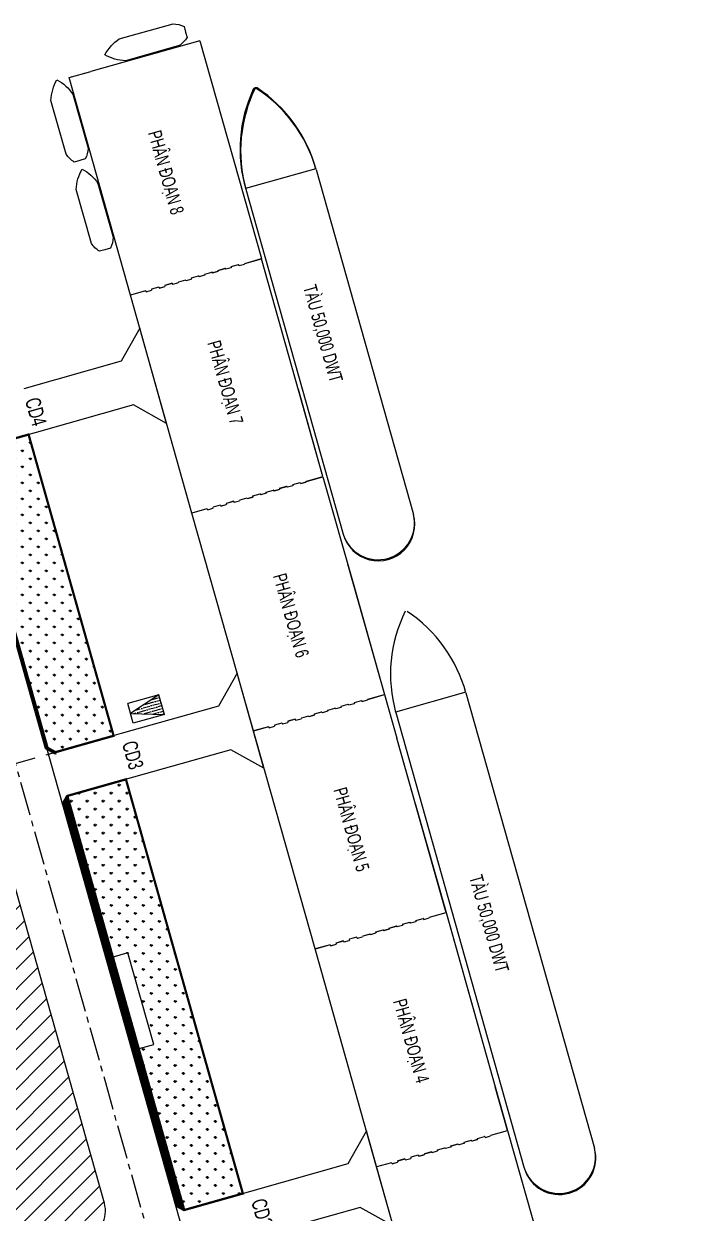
# Model space of a CAD drawing. Header units: metres. Extents: x 610662 to 611512, y 1173191 to 1174188.
# Drawn here: x 611192 to 611487, y 1173663 to 1174188 of the extents above; entities that cross this region are included whole.
import ezdxf
from ezdxf.enums import TextEntityAlignment as Align

# ---------------------------------------------------------------- set-up
doc = ezdxf.new("R2010")
doc.units = ezdxf.units.M
doc.header["$LTSCALE"] = 20
doc.header["$MEASUREMENT"] = 0
doc.linetypes.add('CENTER2', pattern=[1.125, 0.75, -0.125, 0.125, -0.125])
doc.linetypes.add('DASHED2', pattern=[0.375, 0.25, -0.125])
for name, color, linetype in [('1-KHUBAI', 7, 'Continuous'), ('ANN-SMTEXT', 2, 'Continuous'), ('BAO', 7, 'Continuous'), ('DIM', 2, 'Continuous'), ('HATCH', 8, 'Continuous'), ('HATCH1', 8, 'Continuous'), ('KE', 7, 'Continuous'), ('laneT', 7, 'Continuous'), ('TEXT-VIE', 4, 'Continuous'), ('Tram can', 5, 'Continuous'), ('tuongrao', 1, 'Continuous'), ('vien', 3, 'Continuous')]:
    doc.layers.add(name, color=color, linetype=linetype)
doc.layers.add('RHD', color=7, linetype='Continuous', plot=False)
doc.styles.add('VNROMANS', font='vn_vni.shx', dxfattribs={"width": 0.8})

# ---------------------------------------------------------------- blocks, each defined once
blk = doc.blocks.new('tram dien')
at = {"layer": 'HATCH', "ltscale": 100}
h = blk.add_hatch(dxfattribs=at)
h.set_pattern_fill('ANSI36', color=14, scale=7, angle=45, style=0)
h.set_pattern_definition([(90, (862802.5575, 2289190.4561), (-0.875, 1.53125), [2.1875, -0.4375, 0, -0.4375])])
h.paths.add_polyline_path([(866490.45, 2290786.72), (866484.15, 2290786.72), (866487.3, 2290776.72)])
at = {"layer": 'BAO', "color": 14}
for p, q in [((866490.45, 2290786.72), (866484.15, 2290786.72)), ((866484.15, 2290786.72), (866484.15, 2290776.72)), ((866490.45, 2290786.72), (866484.15, 2290786.72)), ((866490.45, 2290786.72), (866490.45, 2290776.72)), ((866490.45, 2290786.72), (866490.45, 2290776.72)), ((866490.45, 2290776.72), (866484.15, 2290776.72)), ((866490.45, 2290776.72), (866484.15, 2290776.72))]:
    blk.add_line(p, q, dxfattribs=at)
at = {"layer": 'HATCH', "color": 14, "ltscale": 100}
for p, q in [((866484.15, 2290786.72), (866487.3, 2290776.72)), ((866487.3, 2290776.72), (866490.45, 2290786.72))]:
    blk.add_line(p, q, dxfattribs=at)
blk = doc.blocks.new('YQ1111080551')
at = {"layer": 'BAO', "ltscale": 0.003}
for p, q in [((-67.15, 389.37), (-115.27, 375.79)), ((-67.15, 389.37), (-115.27, 375.79)), ((-67.15, 389.37), (-39.99, 293.14)), ((-67.15, 389.37), (-39.99, 293.14)), ((-124.9, 373.07), (-115.29, 375.78)), ((-97.8, 277.07), (-124.9, 373.07)), ((-59.16, 287.98), (-55.98, 288.87)), ((-59.16, 287.96), (-55.98, 288.85)), ((-55.86, 288.8), (-55.98, 288.87)), ((-55.86, 288.78), (-55.98, 288.85)), ((-53.35, 289.12), (-55.66, 288.47)), ((-53.35, 289.1), (-55.66, 288.45)), ((-53.29, 289.63), (-53.36, 289.51)), ((-53.36, 289.51), (-53.28, 289.24)), ((-53.28, 289.61), (-53.35, 289.49)), ((-53.35, 289.49), (-53.28, 289.23)), ((-53.28, 289.24), (-53.35, 289.12)), ((-53.28, 289.23), (-53.35, 289.1)), ((-53.29, 289.63), (-50.11, 290.53)), ((-53.28, 289.61), (-50.11, 290.51)), ((-49.99, 290.46), (-50.11, 290.53)), ((-49.99, 290.44), (-50.11, 290.51)), ((-49.92, 290.2), (-49.99, 290.46)), ((-49.91, 290.18), (-49.98, 290.44)), ((-49.79, 290.13), (-49.92, 290.2)), ((-49.79, 290.11), (-49.91, 290.18)), ((-49.79, 290.13), (-47.48, 290.78)), ((-49.79, 290.11), (-47.48, 290.76)), ((-47.32, 291.07), (-47.48, 290.78)), ((-47.31, 291.05), (-47.48, 290.76)), ((-47.32, 291.07), (-39.99, 293.14)), ((-47.31, 291.05), (-39.99, 293.12)), ((-12.83, 196.9), (-39.99, 293.12)), ((-73.55, 283.67), (-76.65, 282.79)), ((-73.54, 283.65), (-76.65, 282.77)), ((-73.55, 283.67), (-73.26, 283.5)), ((-73.54, 283.65), (-73.25, 283.48)), ((-73.26, 283.5), (-70.97, 284.15)), ((-73.25, 283.48), (-70.96, 284.13)), ((-70.97, 284.54), (-70.9, 284.66)), ((-70.97, 284.52), (-70.9, 284.64)), ((-70.97, 284.54), (-70.9, 284.27)), ((-70.9, 284.27), (-70.97, 284.15)), ((-70.96, 284.51), (-70.89, 284.25)), ((-70.89, 284.25), (-70.96, 284.13)), ((-70.9, 284.66), (-67.73, 285.56)), ((-70.9, 284.64), (-67.72, 285.54)), ((-67.73, 285.56), (-67.6, 285.49)), ((-67.72, 285.54), (-67.6, 285.47)), ((-67.6, 285.49), (-67.53, 285.22)), ((-67.6, 285.46), (-67.52, 285.2)), ((-67.4, 285.15), (-67.53, 285.22)), ((-67.4, 285.14), (-67.52, 285.2)), ((-65.09, 285.81), (-67.4, 285.15)), ((-65.09, 285.79), (-67.4, 285.14)), ((-65.1, 286.2), (-65.03, 286.32)), ((-65.1, 286.2), (-65.03, 285.93)), ((-65.09, 286.18), (-65.03, 286.3)), ((-65.09, 286.17), (-65.02, 285.91)), ((-65.03, 285.93), (-65.09, 285.81)), ((-65.02, 285.91), (-65.09, 285.79)), ((-65.03, 286.32), (-61.86, 287.21)), ((-65.03, 286.3), (-61.85, 287.2)), ((-61.73, 287.15), (-61.86, 287.21)), ((-61.73, 287.13), (-61.85, 287.2)), ((-61.66, 286.88), (-61.73, 287.15)), ((-61.65, 286.86), (-61.73, 287.12)), ((-61.53, 286.81), (-61.66, 286.88)), ((-61.53, 286.79), (-61.65, 286.86)), ((-59.22, 287.46), (-61.53, 286.81)), ((-59.22, 287.44), (-61.53, 286.79)), ((-59.16, 287.98), (-59.23, 287.85)), ((-59.23, 287.85), (-59.16, 287.59)), ((-59.16, 287.96), (-59.22, 287.83)), ((-59.22, 287.83), (-59.15, 287.57)), ((-59.16, 287.59), (-59.22, 287.46)), ((-59.15, 287.57), (-59.22, 287.44)), ((-55.79, 288.54), (-55.86, 288.8)), ((-55.78, 288.52), (-55.85, 288.78)), ((-55.66, 288.47), (-55.79, 288.54)), ((-55.66, 288.45), (-55.78, 288.52)), ((-91.19, 278.94), (-97.8, 277.07)), ((-91.18, 278.92), (-97.8, 277.05)), ((-91.19, 278.94), (-91.07, 278.87)), ((-91.18, 278.92), (-91.06, 278.85)), ((-91.07, 278.87), (-90.99, 278.6)), ((-91.06, 278.84), (-90.99, 278.58)), ((-90.99, 278.6), (-90.87, 278.53)), ((-90.99, 278.58), (-90.86, 278.51)), ((-90.87, 278.53), (-88.56, 279.18)), ((-90.86, 278.51), (-88.55, 279.17)), ((-88.49, 279.7), (-88.56, 279.57)), ((-88.49, 279.68), (-88.56, 279.55)), ((-88.56, 279.57), (-88.49, 279.31)), ((-88.56, 279.55), (-88.48, 279.29)), ((-88.49, 279.31), (-88.56, 279.18)), ((-88.48, 279.29), (-88.55, 279.17)), ((-85.32, 280.59), (-88.49, 279.7)), ((-85.31, 280.57), (-88.49, 279.68)), ((-85.32, 280.59), (-85.2, 280.52)), ((-85.31, 280.57), (-85.19, 280.5)), ((-85.2, 280.52), (-85.12, 280.26)), ((-85.19, 280.5), (-85.12, 280.24)), ((-85.12, 280.26), (-85, 280.19)), ((-85.12, 280.24), (-84.99, 280.17)), ((-85, 280.19), (-82.69, 280.84)), ((-84.99, 280.17), (-82.68, 280.82)), ((-82.62, 281.35), (-82.69, 281.23)), ((-82.62, 281.33), (-82.69, 281.21)), ((-82.69, 281.23), (-82.62, 280.96)), ((-82.69, 281.21), (-82.61, 280.95)), ((-82.62, 280.96), (-82.69, 280.84)), ((-82.61, 280.95), (-82.68, 280.82)), ((-79.45, 282.25), (-82.62, 281.35)), ((-79.44, 282.23), (-82.62, 281.33)), ((-79.45, 282.25), (-79.32, 282.18)), ((-79.44, 282.23), (-79.32, 282.16)), ((-79.32, 282.18), (-79.25, 281.92)), ((-79.32, 282.16), (-79.24, 281.9)), ((-79.25, 281.92), (-79.13, 281.85)), ((-79.24, 281.9), (-79.12, 281.83)), ((-79.13, 281.85), (-76.82, 282.5)), ((-79.12, 281.83), (-76.81, 282.48)), ((-76.65, 282.79), (-76.82, 282.5)), ((-76.65, 282.77), (-76.81, 282.48)), ((-70.64, 180.83), (-97.8, 277.05)), ((-93.68, 262.39), (-101.83, 247.83)), ((-81.83, 220.43), (-93.68, 262.39)), ((-101.83, 247.83), (-144.87, 235.68)), ((-12.83, 196.92), (-23.69, 235.38)), ((-96.4, 228.58), (-139.43, 216.43)), ((-81.83, 220.43), (-96.4, 228.58)), ((-139.45, 216.43), (-168.29, 208.29)), ((-12.82, 196.88), (0.75, 148.78)), ((-59.77, 142.31), (-70.63, 180.81)), ((-1.96, 158.38), (14.34, 100.66)), ((-1.96, 158.38), (14.34, 100.66)), ((0.76, 148.76), (14.34, 100.66)), ((-16.31, -11.63), (-59.77, 142.31)), ((-50.7, 110.14), (-58.86, 95.58)), ((-38.86, 68.18), (-50.7, 110.14)), ((14.34, 100.64), (19.77, 81.41)), ((14.34, 100.64), (19.77, 81.41)), ((-58.86, 95.58), (-101.89, 83.43)), ((-101.91, 83.42), (-130.75, 75.28)), ((41.5, 4.42), (19.77, 81.39)), ((41.23, 5.37), (19.77, 81.39)), ((-53.42, 76.33), (-96.46, 64.18)), ((-38.86, 68.18), (-53.42, 76.33)), ((-96.48, 64.17), (-125.31, 56.04)), ((27.92, 52.52), (41.5, 4.44)), ((41.5, 4.42), (41.5, 4.42)), ((41.5, 4.42), (41.5, 4.42)), ((41.5, 4.42), (41.5, 4.42)), ((41.5, 4.42), (41.5, 4.42)), ((41.5, 4.42), (41.5, 4.42)), ((41.5, 4.42), (41.5, 4.42)), ((41.51, 4.4), (55.08, -43.7)), ((41.51, 4.4), (63.23, -72.57)), ((41.51, 4.4), (63.23, -72.57)), ((-9.7, -9.78), (-16.31, -11.65)), ((-9.69, -9.8), (-16.3, -11.67)), ((10.86, -107.89), (-16.31, -11.65)), ((63.24, -72.59), (68.65, -91.78)), ((68.65, -91.78), (63.24, -72.59)), ((68.67, -91.82), (63.24, -72.59)), ((6.34, -91.97), (-1.81, -106.53)), ((18.18, -133.93), (6.34, -91.97)), ((-1.81, -106.53), (-44.85, -118.68)), ((27.16, -165.63), (10.85, -107.87)), ((-44.87, -118.68), (-73.7, -126.82)), ((3.62, -125.78), (-39.42, -137.92)), ((18.18, -133.93), (3.62, -125.78))]:
    blk.add_line(p, q, dxfattribs=at)
at = {"layer": 'BAO', "color": 251}
for p, q in [((-86.26, 383.98), (-86.51, 383.91)), ((-86.26, 383.98), (-86.51, 383.91)), ((-72.8, 387.77), (-73.05, 387.7)), ((-72.8, 387.77), (-73.05, 387.7)), ((-102.14, 379.49), (-102.39, 379.42)), ((-123.69, 373.41), (-123.95, 373.34)), ((-123.69, 373.41), (-123.95, 373.34)), ((-118.02, 375.01), (-118.27, 374.94))]:
    blk.add_line(p, q, dxfattribs=at)
at = {"layer": 'BAO', "color": 7, "ltscale": 0.5}
for p, q in [((-15.96, 332.8), (-46.95, 324.05)), ((-15.89, 332.53), (27.11, 180.21))]:
    blk.add_line(p, q, dxfattribs=at)
at = {"layer": 'BAO', "color": 7}
for p, q in [((-46.88, 323.78), (-3.88, 171.46)), ((68.67, -91.84), (150.16, -380.55))]:
    blk.add_line(p, q, dxfattribs=at)
at = {"layer": 'BAO'}
for p, q in [((-22.63, 193.89), (-20.32, 194.54)), ((-22.62, 193.87), (-20.31, 194.52)), ((-20.15, 194.83), (-20.32, 194.54)), ((-20.15, 194.81), (-20.31, 194.52)), ((-20.15, 194.83), (-12.83, 196.9)), ((-20.15, 194.81), (-12.82, 196.88)), ((-43.74, 188.42), (-40.56, 189.32)), ((-43.73, 188.4), (-40.56, 189.3)), ((-40.56, 189.32), (-40.44, 189.25)), ((-40.56, 189.3), (-40.43, 189.23)), ((-40.44, 189.25), (-40.36, 188.98)), ((-40.43, 189.22), (-40.36, 188.97)), ((-37.93, 189.57), (-40.24, 188.92)), ((-37.92, 189.55), (-40.23, 188.9)), ((-37.94, 189.96), (-37.87, 190.08)), ((-37.94, 189.96), (-37.86, 189.69)), ((-37.93, 189.94), (-37.86, 190.06)), ((-37.93, 189.93), (-37.86, 189.67)), ((-37.86, 189.69), (-37.93, 189.57)), ((-37.86, 189.67), (-37.92, 189.55)), ((-37.87, 190.08), (-34.69, 190.98)), ((-37.86, 190.06), (-34.69, 190.96)), ((-34.57, 190.91), (-34.69, 190.98)), ((-34.56, 190.89), (-34.69, 190.96)), ((-34.49, 190.64), (-34.57, 190.91)), ((-34.49, 190.62), (-34.56, 190.88)), ((-34.37, 190.57), (-34.49, 190.64)), ((-34.36, 190.55), (-34.49, 190.62)), ((-32.06, 191.22), (-34.37, 190.57)), ((-32.05, 191.2), (-34.36, 190.55)), ((-32, 191.74), (-32.07, 191.61)), ((-32.07, 191.61), (-31.99, 191.35)), ((-31.99, 191.72), (-32.06, 191.59)), ((-32.06, 191.59), (-31.99, 191.33)), ((-31.99, 191.35), (-32.06, 191.22)), ((-31.99, 191.33), (-32.05, 191.2)), ((-32, 191.74), (-28.82, 192.63)), ((-31.99, 191.72), (-28.81, 192.61)), ((-28.7, 192.56), (-28.82, 192.63)), ((-28.69, 192.54), (-28.81, 192.61)), ((-28.62, 192.3), (-28.7, 192.56)), ((-28.62, 192.28), (-28.69, 192.54)), ((-28.5, 192.23), (-28.62, 192.3)), ((-28.49, 192.21), (-28.62, 192.28)), ((-26.19, 192.88), (-28.5, 192.23)), ((-26.18, 192.86), (-28.49, 192.21)), ((-26.13, 193.39), (-26.19, 193.27)), ((-26.12, 193.37), (-26.19, 193.25)), ((-26.19, 193.27), (-26.12, 193)), ((-26.19, 193.25), (-26.11, 192.99)), ((-26.12, 193), (-26.19, 192.88)), ((-26.11, 192.99), (-26.18, 192.86)), ((-26.13, 193.39), (-22.95, 194.29)), ((-26.12, 193.37), (-22.94, 194.27)), ((-22.83, 194.22), (-22.95, 194.29)), ((-22.82, 194.2), (-22.94, 194.27)), ((-22.75, 193.96), (-22.83, 194.22)), ((-22.75, 193.94), (-22.82, 194.2)), ((-22.63, 193.89), (-22.75, 193.96)), ((-22.62, 193.87), (-22.75, 193.94)), ((-58.15, 184.35), (-61.33, 183.46)), ((-58.15, 184.33), (-61.32, 183.44)), ((-58.15, 184.35), (-58.03, 184.28)), ((-58.15, 184.33), (-58.03, 184.26)), ((-58.03, 184.28), (-57.96, 184.02)), ((-58.02, 184.26), (-57.95, 184)), ((-57.96, 184.02), (-57.83, 183.95)), ((-57.95, 184), (-57.83, 183.93)), ((-57.83, 183.95), (-55.52, 184.6)), ((-57.83, 183.93), (-55.52, 184.58)), ((-55.46, 185.11), (-55.53, 184.99)), ((-55.53, 184.99), (-55.45, 184.72)), ((-55.45, 185.09), (-55.52, 184.97)), ((-55.52, 184.97), (-55.45, 184.71)), ((-55.45, 184.72), (-55.52, 184.6)), ((-55.45, 184.71), (-55.52, 184.58)), ((-52.28, 186.01), (-55.46, 185.11)), ((-52.28, 185.99), (-55.45, 185.09)), ((-52.28, 186.01), (-52.16, 185.94)), ((-52.28, 185.99), (-52.15, 185.92)), ((-52.16, 185.94), (-52.09, 185.68)), ((-52.15, 185.92), (-52.08, 185.66)), ((-52.09, 185.68), (-51.96, 185.61)), ((-52.08, 185.66), (-51.96, 185.59)), ((-51.96, 185.61), (-49.65, 186.26)), ((-51.96, 185.59), (-49.65, 186.24)), ((-49.49, 186.55), (-49.65, 186.26)), ((-49.48, 186.53), (-49.65, 186.24)), ((-46.38, 187.43), (-49.49, 186.55)), ((-46.38, 187.41), (-49.48, 186.53)), ((-46.38, 187.43), (-46.09, 187.26)), ((-46.38, 187.41), (-46.09, 187.24)), ((-46.09, 187.26), (-43.8, 187.91)), ((-46.09, 187.24), (-43.8, 187.89)), ((-43.81, 188.3), (-43.74, 188.42)), ((-43.81, 188.3), (-43.73, 188.03)), ((-43.8, 188.28), (-43.73, 188.4)), ((-43.8, 188.27), (-43.73, 188.01)), ((-43.73, 188.03), (-43.8, 187.91)), ((-43.73, 188.01), (-43.8, 187.89)), ((-40.24, 188.92), (-40.36, 188.98)), ((-40.23, 188.9), (-40.36, 188.97)), ((-64.02, 182.7), (-70.64, 180.83)), ((-64.02, 182.68), (-70.63, 180.81)), ((-64.02, 182.7), (-63.9, 182.63)), ((-64.02, 182.68), (-63.9, 182.61)), ((-63.9, 182.63), (-63.83, 182.36)), ((-63.89, 182.6), (-63.82, 182.34)), ((-63.83, 182.36), (-63.7, 182.29)), ((-63.82, 182.34), (-63.7, 182.27)), ((-63.7, 182.29), (-61.39, 182.94)), ((-63.7, 182.27), (-61.39, 182.93)), ((-61.33, 183.46), (-61.4, 183.33)), ((-61.4, 183.33), (-61.32, 183.07)), ((-61.32, 183.44), (-61.39, 183.31)), ((-61.39, 183.31), (-61.32, 183.05)), ((-61.32, 183.07), (-61.39, 182.94)), ((-61.32, 183.05), (-61.39, 182.93)), ((7.01, 98.59), (14.34, 100.66)), ((7.02, 98.57), (14.34, 100.64)), ((-10.7, 93.84), (-7.53, 94.74)), ((-10.7, 93.82), (-7.52, 94.72)), ((-7.4, 94.67), (-7.53, 94.74)), ((-7.4, 94.65), (-7.52, 94.72)), ((-7.33, 94.4), (-7.4, 94.67)), ((-7.32, 94.38), (-7.4, 94.64)), ((-4.9, 94.98), (-7.21, 94.33)), ((-4.89, 94.97), (-7.2, 94.31)), ((-4.83, 95.5), (-4.9, 95.37)), ((-4.83, 95.48), (-4.9, 95.35)), ((-4.9, 95.37), (-4.83, 95.11)), ((-4.83, 95.11), (-4.9, 94.98)), ((-4.89, 95.35), (-4.82, 95.09)), ((-4.82, 95.09), (-4.89, 94.97)), ((-4.83, 95.5), (-1.66, 96.39)), ((-4.83, 95.48), (-1.65, 96.37)), ((-1.53, 96.32), (-1.66, 96.39)), ((-1.53, 96.3), (-1.65, 96.37)), ((-1.46, 96.06), (-1.53, 96.32)), ((-1.45, 96.04), (-1.53, 96.3)), ((-1.33, 95.99), (-1.46, 96.06)), ((-1.33, 95.97), (-1.45, 96.04)), ((0.98, 96.64), (-1.33, 95.99)), ((0.98, 96.62), (-1.33, 95.97)), ((1.04, 97.15), (0.97, 97.03)), ((0.97, 97.03), (1.04, 96.76)), ((1.04, 97.13), (0.98, 97.01)), ((0.98, 97.01), (1.05, 96.75)), ((1.04, 96.76), (0.98, 96.64)), ((1.05, 96.75), (0.98, 96.62)), ((1.04, 97.15), (4.21, 98.05)), ((1.04, 97.13), (4.22, 98.03)), ((4.34, 97.98), (4.21, 98.05)), ((4.34, 97.96), (4.22, 98.03)), ((4.41, 97.72), (4.34, 97.98)), ((4.42, 97.7), (4.34, 97.96)), ((4.54, 97.65), (4.41, 97.72)), ((4.54, 97.63), (4.42, 97.7)), ((4.54, 97.65), (6.85, 98.3)), ((4.54, 97.63), (6.85, 98.28)), ((7.01, 98.59), (6.85, 98.3)), ((7.02, 98.57), (6.85, 98.28)), ((-25.12, 89.77), (-28.3, 88.87)), ((-25.11, 89.75), (-28.29, 88.85)), ((-25.12, 89.77), (-25, 89.7)), ((-25.11, 89.75), (-24.99, 89.68)), ((-25, 89.7), (-24.92, 89.44)), ((-24.99, 89.68), (-24.92, 89.42)), ((-24.92, 89.44), (-24.8, 89.37)), ((-24.92, 89.42), (-24.79, 89.35)), ((-24.8, 89.37), (-22.49, 90.02)), ((-24.79, 89.35), (-22.48, 90)), ((-22.32, 90.31), (-22.49, 90.02)), ((-22.32, 90.29), (-22.48, 90)), ((-19.22, 91.19), (-22.32, 90.31)), ((-19.21, 91.17), (-22.32, 90.29)), ((-19.22, 91.19), (-18.93, 91.02)), ((-19.21, 91.17), (-18.92, 91)), ((-18.93, 91.02), (-16.64, 91.67)), ((-18.92, 91), (-16.63, 91.65)), ((-16.64, 92.06), (-16.57, 92.18)), ((-16.64, 92.04), (-16.57, 92.16)), ((-16.64, 92.06), (-16.57, 91.79)), ((-16.64, 92.03), (-16.56, 91.77)), ((-16.57, 91.79), (-16.64, 91.67)), ((-16.56, 91.77), (-16.63, 91.65)), ((-16.57, 92.18), (-13.4, 93.08)), ((-16.57, 92.16), (-13.39, 93.06)), ((-13.4, 93.08), (-13.27, 93.01)), ((-13.39, 93.06), (-13.27, 92.99)), ((-13.27, 93.01), (-13.2, 92.74)), ((-13.27, 92.99), (-13.19, 92.73)), ((-13.08, 92.68), (-13.2, 92.74)), ((-13.07, 92.66), (-13.19, 92.73)), ((-10.77, 93.33), (-13.08, 92.68)), ((-10.76, 93.31), (-13.07, 92.66)), ((-10.77, 93.72), (-10.7, 93.84)), ((-10.77, 93.7), (-10.7, 93.82)), ((-10.77, 93.72), (-10.7, 93.45)), ((-10.7, 93.45), (-10.77, 93.33)), ((-10.76, 93.69), (-10.69, 93.43)), ((-10.69, 93.43), (-10.76, 93.31)), ((-7.21, 94.33), (-7.33, 94.4)), ((-7.2, 94.31), (-7.32, 94.38)), ((-36.86, 86.46), (-43.47, 84.59)), ((-36.85, 86.44), (-43.47, 84.57)), ((-36.86, 86.46), (-36.74, 86.39)), ((-36.85, 86.44), (-36.73, 86.37)), ((-36.74, 86.39), (-36.66, 86.12)), ((-36.73, 86.36), (-36.66, 86.1)), ((-36.66, 86.12), (-36.54, 86.05)), ((-36.66, 86.1), (-36.53, 86.03)), ((-36.54, 86.05), (-34.23, 86.7)), ((-36.53, 86.03), (-34.22, 86.69)), ((-34.17, 87.22), (-34.23, 87.09)), ((-34.16, 87.2), (-34.23, 87.07)), ((-34.23, 87.09), (-34.16, 86.83)), ((-34.23, 87.07), (-34.15, 86.81)), ((-34.16, 86.83), (-34.23, 86.7)), ((-34.15, 86.81), (-34.22, 86.69)), ((-30.99, 88.11), (-34.17, 87.22)), ((-30.98, 88.09), (-34.16, 87.2)), ((-30.99, 88.11), (-30.87, 88.04)), ((-30.98, 88.09), (-30.86, 88.02)), ((-30.87, 88.04), (-30.79, 87.78)), ((-30.86, 88.02), (-30.79, 87.76)), ((-30.79, 87.78), (-30.67, 87.71)), ((-30.79, 87.76), (-30.66, 87.69)), ((-30.67, 87.71), (-28.36, 88.36)), ((-30.66, 87.69), (-28.35, 88.34)), ((-28.3, 88.87), (-28.36, 88.75)), ((-28.29, 88.85), (-28.36, 88.73)), ((-28.36, 88.75), (-28.29, 88.49)), ((-28.36, 88.73), (-28.28, 88.47)), ((-28.29, 88.49), (-28.36, 88.36)), ((-28.28, 88.47), (-28.35, 88.34)), ((22.33, -0.74), (25.51, 0.15)), ((22.34, -0.76), (25.51, 0.13)), ((25.63, 0.08), (25.51, 0.15)), ((25.64, 0.06), (25.51, 0.13)), ((25.71, -0.18), (25.63, 0.08)), ((25.71, -0.2), (25.64, 0.06)), ((28.14, 0.4), (25.83, -0.25)), ((28.15, 0.38), (25.84, -0.27)), ((28.2, 0.91), (28.13, 0.79)), ((28.13, 0.79), (28.21, 0.53)), ((28.21, 0.89), (28.14, 0.77)), ((28.14, 0.77), (28.21, 0.51)), ((28.21, 0.53), (28.14, 0.4)), ((28.21, 0.51), (28.15, 0.38)), ((28.2, 0.91), (31.38, 1.81)), ((28.21, 0.89), (31.38, 1.79)), ((31.5, 1.74), (31.38, 1.81)), ((31.51, 1.72), (31.38, 1.79)), ((31.58, 1.48), (31.5, 1.74)), ((31.58, 1.46), (31.51, 1.72)), ((31.7, 1.41), (31.58, 1.48)), ((31.71, 1.39), (31.58, 1.46)), ((31.7, 1.41), (34.01, 2.06)), ((31.71, 1.39), (34.02, 2.04)), ((34.17, 2.35), (34.01, 2.06)), ((34.18, 2.33), (34.02, 2.04)), ((34.17, 2.35), (41.5, 4.42)), ((34.18, 2.33), (41.51, 4.4)), ((7.94, -5.05), (4.84, -5.93)), ((7.95, -5.07), (4.85, -5.95)), ((7.94, -5.05), (8.24, -5.22)), ((7.95, -5.07), (8.24, -5.24)), ((8.24, -5.22), (10.53, -4.57)), ((8.24, -5.24), (10.53, -4.59)), ((10.52, -4.18), (10.59, -4.06)), ((10.52, -4.18), (10.6, -4.45)), ((10.53, -4.2), (10.6, -4.08)), ((10.53, -4.21), (10.6, -4.47)), ((10.6, -4.45), (10.53, -4.57)), ((10.6, -4.47), (10.53, -4.59)), ((10.59, -4.06), (13.77, -3.16)), ((10.6, -4.08), (13.77, -3.18)), ((13.77, -3.16), (13.89, -3.23)), ((13.77, -3.18), (13.9, -3.25)), ((13.89, -3.23), (13.97, -3.5)), ((13.9, -3.25), (13.97, -3.51)), ((14.09, -3.56), (13.97, -3.5)), ((14.09, -3.58), (13.97, -3.51)), ((16.4, -2.91), (14.09, -3.56)), ((16.4, -2.93), (14.09, -3.58)), ((16.39, -2.52), (16.46, -2.4)), ((16.39, -2.52), (16.47, -2.79)), ((16.4, -2.54), (16.47, -2.42)), ((16.4, -2.55), (16.47, -2.81)), ((16.47, -2.79), (16.4, -2.91)), ((16.47, -2.81), (16.4, -2.93)), ((16.46, -2.4), (19.64, -1.5)), ((16.47, -2.42), (19.64, -1.52)), ((19.76, -1.57), (19.64, -1.5)), ((19.77, -1.59), (19.64, -1.52)), ((19.84, -1.84), (19.76, -1.57)), ((19.84, -1.86), (19.77, -1.6)), ((19.96, -1.91), (19.84, -1.84)), ((19.96, -1.93), (19.84, -1.86)), ((22.27, -1.26), (19.96, -1.91)), ((22.27, -1.27), (19.96, -1.93)), ((22.33, -0.74), (22.26, -0.87)), ((22.26, -0.87), (22.34, -1.13)), ((22.34, -0.76), (22.27, -0.89)), ((22.27, -0.89), (22.34, -1.15)), ((22.34, -1.13), (22.27, -1.26)), ((22.34, -1.15), (22.27, -1.27)), ((25.83, -0.25), (25.71, -0.18)), ((25.84, -0.27), (25.71, -0.2)), ((-9.7, -9.78), (-9.57, -9.85)), ((-9.69, -9.8), (-9.57, -9.87)), ((-9.57, -9.85), (-9.5, -10.12)), ((-9.57, -9.88), (-9.49, -10.14)), ((-9.5, -10.12), (-9.37, -10.19)), ((-9.49, -10.14), (-9.37, -10.21)), ((-9.37, -10.19), (-7.06, -9.54)), ((-9.37, -10.21), (-7.06, -9.55)), ((-7, -9.02), (-7.07, -9.15)), ((-7.07, -9.15), (-7, -9.41)), ((-7, -9.04), (-7.06, -9.17)), ((-7.06, -9.17), (-6.99, -9.43)), ((-7, -9.41), (-7.06, -9.54)), ((-6.99, -9.43), (-7.06, -9.55)), ((-3.83, -8.13), (-7, -9.02)), ((-3.82, -8.15), (-7, -9.04)), ((-3.83, -8.13), (-3.7, -8.2)), ((-3.82, -8.15), (-3.7, -8.22)), ((-3.7, -8.2), (-3.63, -8.46)), ((-3.7, -8.22), (-3.62, -8.48)), ((-3.63, -8.46), (-3.5, -8.53)), ((-3.62, -8.48), (-3.5, -8.55)), ((-3.5, -8.53), (-1.19, -7.88)), ((-3.5, -8.55), (-1.19, -7.9)), ((-1.13, -7.37), (-1.2, -7.49)), ((-1.2, -7.49), (-1.12, -7.75)), ((-1.13, -7.39), (-1.19, -7.51)), ((-1.19, -7.51), (-1.12, -7.77)), ((-1.12, -7.75), (-1.19, -7.88)), ((-1.12, -7.77), (-1.19, -7.9)), ((2.05, -6.47), (-1.13, -7.37)), ((2.05, -6.49), (-1.13, -7.39)), ((2.05, -6.47), (2.17, -6.54)), ((2.05, -6.49), (2.17, -6.56)), ((2.17, -6.54), (2.24, -6.8)), ((2.18, -6.56), (2.25, -6.82)), ((2.24, -6.8), (2.37, -6.87)), ((2.25, -6.82), (2.37, -6.89)), ((2.37, -6.87), (4.68, -6.22)), ((2.37, -6.89), (4.68, -6.24)), ((4.84, -5.93), (4.68, -6.22)), ((4.85, -5.95), (4.68, -6.24)), ((55.37, -95.33), (58.54, -94.43)), ((55.37, -95.35), (58.55, -94.45)), ((58.67, -94.5), (58.54, -94.43)), ((58.67, -94.52), (58.55, -94.45)), ((58.74, -94.76), (58.67, -94.5)), ((58.75, -94.78), (58.67, -94.52)), ((58.87, -94.83), (61.17, -94.18)), ((58.87, -94.85), (61.18, -94.2)), ((61.34, -93.89), (61.17, -94.18)), ((61.34, -93.91), (61.18, -94.2)), ((61.34, -93.89), (68.67, -91.82)), ((61.34, -93.91), (68.67, -91.84)), ((37.76, -100.3), (40.93, -99.4)), ((37.76, -100.32), (40.94, -99.42)), ((40.93, -99.4), (41.06, -99.47)), ((40.94, -99.42), (41.06, -99.49)), ((41.06, -99.47), (41.13, -99.73)), ((41.06, -99.49), (41.14, -99.75)), ((41.25, -99.8), (41.13, -99.73)), ((41.26, -99.82), (41.14, -99.75)), ((43.56, -99.15), (41.25, -99.8)), ((43.57, -99.17), (41.26, -99.82)), ((43.56, -98.76), (43.63, -98.64)), ((43.56, -98.78), (43.63, -98.66)), ((43.56, -98.76), (43.63, -99.03)), ((43.56, -98.79), (43.64, -99.05)), ((43.63, -99.03), (43.56, -99.15)), ((43.64, -99.05), (43.57, -99.17)), ((43.63, -98.64), (46.8, -97.74)), ((43.63, -98.66), (46.81, -97.76)), ((46.93, -97.81), (46.8, -97.74)), ((46.93, -97.83), (46.81, -97.76)), ((47, -98.08), (46.93, -97.81)), ((47.01, -98.1), (46.93, -97.84)), ((47.12, -98.15), (47, -98.08)), ((47.13, -98.17), (47.01, -98.1)), ((49.43, -97.5), (47.12, -98.15)), ((49.44, -97.51), (47.13, -98.17)), ((49.5, -96.98), (49.43, -97.11)), ((49.5, -97), (49.43, -97.13)), ((49.43, -97.11), (49.5, -97.37)), ((49.43, -97.13), (49.51, -97.39)), ((49.5, -97.37), (49.43, -97.5)), ((49.51, -97.39), (49.44, -97.51)), ((49.5, -96.98), (52.67, -96.09)), ((49.5, -97), (52.68, -96.11)), ((52.8, -96.16), (52.67, -96.09)), ((52.8, -96.18), (52.68, -96.11)), ((52.87, -96.42), (52.8, -96.16)), ((52.88, -96.44), (52.8, -96.18)), ((52.99, -96.49), (52.87, -96.42)), ((53, -96.51), (52.88, -96.44)), ((55.3, -95.84), (52.99, -96.49)), ((55.31, -95.86), (53, -96.51)), ((55.37, -95.33), (55.3, -95.45)), ((55.37, -95.35), (55.3, -95.47)), ((55.3, -95.45), (55.37, -95.71)), ((55.37, -95.71), (55.3, -95.84)), ((55.31, -95.47), (55.38, -95.73)), ((55.38, -95.73), (55.31, -95.86)), ((58.87, -94.83), (58.74, -94.76)), ((58.87, -94.85), (58.75, -94.78)), ((23.34, -104.37), (20.16, -105.26)), ((23.34, -104.39), (20.17, -105.28)), ((23.34, -104.37), (23.46, -104.44)), ((23.34, -104.39), (23.47, -104.46)), ((23.46, -104.44), (23.54, -104.7)), ((23.47, -104.46), (23.54, -104.72)), ((23.54, -104.7), (23.66, -104.77)), ((23.54, -104.72), (23.67, -104.79)), ((23.66, -104.77), (25.97, -104.12)), ((23.67, -104.79), (25.98, -104.14)), ((26.03, -103.61), (25.96, -103.73)), ((25.96, -103.73), (26.04, -103.99)), ((26.04, -103.63), (25.97, -103.75)), ((25.97, -103.75), (26.04, -104.01)), ((26.04, -103.99), (25.97, -104.12)), ((26.04, -104.01), (25.98, -104.14)), ((29.21, -102.71), (26.03, -103.61)), ((29.22, -102.73), (26.04, -103.63)), ((29.21, -102.71), (29.33, -102.78)), ((29.22, -102.73), (29.34, -102.8)), ((29.33, -102.78), (29.41, -103.04)), ((29.34, -102.8), (29.41, -103.06)), ((29.41, -103.04), (29.53, -103.11)), ((29.41, -103.06), (29.54, -103.13)), ((29.53, -103.11), (31.84, -102.46)), ((29.54, -103.13), (31.85, -102.48)), ((32.01, -102.17), (31.84, -102.46)), ((32.01, -102.19), (31.85, -102.48)), ((35.11, -101.29), (32.01, -102.17)), ((35.11, -101.31), (32.01, -102.19)), ((35.11, -101.29), (35.4, -101.46)), ((35.11, -101.31), (35.41, -101.47)), ((35.4, -101.46), (37.69, -100.81)), ((35.41, -101.47), (37.7, -100.83)), ((37.69, -100.42), (37.76, -100.3)), ((37.69, -100.44), (37.76, -100.32)), ((37.69, -100.42), (37.76, -100.69)), ((37.69, -100.45), (37.77, -100.7)), ((37.76, -100.69), (37.69, -100.81)), ((37.77, -100.7), (37.7, -100.83)), ((17.47, -106.02), (10.86, -107.89)), ((17.47, -106.04), (10.86, -107.91)), ((17.47, -106.02), (17.59, -106.09)), ((17.47, -106.04), (17.6, -106.11)), ((17.59, -106.09), (17.67, -106.36)), ((17.6, -106.12), (17.67, -106.38)), ((17.67, -106.36), (17.79, -106.43)), ((17.67, -106.38), (17.8, -106.45)), ((17.79, -106.43), (20.1, -105.77)), ((17.8, -106.45), (20.11, -105.79)), ((20.16, -105.26), (20.09, -105.39)), ((20.09, -105.39), (20.17, -105.65)), ((20.17, -105.28), (20.1, -105.41)), ((20.1, -105.41), (20.17, -105.67)), ((20.17, -105.65), (20.1, -105.77)), ((20.17, -105.67), (20.11, -105.79))]:
    blk.add_line(p, q, dxfattribs=at)
at = {"layer": 'BAO', "ltscale": 0.003}
for points in [[(-72.79, 390.78, -0.10914), (-76.23, 387.22), (-100, 380.52, -0.126363), (-109.08, 383.15, -0.126363), (-102.71, 390.14), (-78.94, 396.85, -0.10914), (-74.15, 395.61), (-73.47, 393.2)], [(-122.6, 335.8, -0.10914), (-126.16, 339.24), (-132.87, 363.01, -0.126363), (-130.23, 372.1, -0.126363), (-123.24, 365.73), (-116.53, 341.96, -0.10914), (-117.77, 337.17), (-120.18, 336.49)], [(-111.48, 296.42, -0.10914), (-115.04, 299.86), (-121.75, 323.62, -0.126363), (-119.12, 332.71, -0.126363), (-112.12, 326.34), (-105.42, 302.57, -0.10914), (-106.65, 297.78), (-109.07, 297.1)]]:
    blk.add_lwpolyline(points, format="xyb", close=True, dxfattribs=at)
at = {"layer": 'BAO', "color": 7, "ltscale": 0.5}
for centre, radius, start, end in [((13.8, 341.52), 63.21, 155.2232, 196.292), ((14.04, 340.66), 63.21, 153.7506, 195.3583), ((-76.71, 315.33), 63.21, 16.043, 57.4409), ((-76.88, 315.92), 63.21, 15.2337, 56.3026), ((11.48, 176.32), 16.11, 197.5558, 13.9699), ((11.61, 175.84), 16.1, 195.7629, 15.7629)]:
    blk.add_arc(centre, radius, start, end, dxfattribs=at)
at = {"layer": 'BAO', "color": 4, "ltscale": 0.5}
blk.add_arc((-42.4, 367.18), 1.46, 66.2991, 145.2266, dxfattribs=at)
at = {"xscale": 1.42857142856018, "yscale": 1.42857142856018, "zscale": 1.42857142856018, "rotation": 285.762145045546}
blk.add_blockref('tram dien', (-3485833.01, 302418.91), dxfattribs=at)
blk = doc.blocks.new('YQ0113110544')
at = {"layer": 'vien', "ltscale": 5}
blk.add_lwpolyline([(-21, -5), (21, -5), (21, 5), (-21, 5)], close=True, dxfattribs=at)

msp = doc.modelspace()

# ---------------------------------------------------------------- hatches: boundary and pattern name
at = {"layer": 'HATCH', "ltscale": 100}
h = msp.add_hatch(dxfattribs=at)
h.set_pattern_fill('GRASS', color=74, scale=5, style=0)
h.paths.add_polyline_path([(611231.58, 1173873.41), (611194.04, 1174006.42), (611168.52, 1173999.21), (611168.05, 1173999.08), (611165.98, 1173995.38), (611201.89, 1173868.15), (611205.6, 1173866.08), (611206.06, 1173866.21)])
h = msp.add_hatch(dxfattribs=at)
h.set_pattern_fill('GRASS', color=74, scale=5, style=0)
h.set_pattern_definition([(90, (866326.3677, 2290376.341), (-3.535533905, 3.535533905), [0.9375, -6.133567815]), (45, (866326.3677, 2290376.341), (-3.535533906, 3.535533906), [0.9375, -4.0625]), (135, (866326.3677, 2290376.341), (-3.535533906, -3.535533906), [0.9375, -4.0625])])
h.paths.add_polyline_path([(611237.01, 1173854.17), (611211.49, 1173846.96), (611211.03, 1173846.83), (611208.96, 1173843.13), (611228.24, 1173774.8), (611237.87, 1173777.52), (611249.28, 1173737.1), (611239.65, 1173734.38), (611258.94, 1173666.05), (611262.64, 1173663.98), (611288.63, 1173671.31)])
at = {"layer": 'HATCH'}
h = msp.add_hatch(dxfattribs=at)
h.set_pattern_fill('ANSI31', color=74)
h.set_pattern_definition([(45, (866326.36774, 2290376.34108), (-0.088388347648, 0.088388347648), [])])
edge = h.paths.add_edge_path()
edge.add_line((611211.49, 1173846.96), (611211.03, 1173846.83))
edge.add_line((611211.03, 1173846.83), (611208.96, 1173843.13))
edge.add_line((611208.96, 1173843.13), (611258.94, 1173666.05))
edge.add_line((611258.94, 1173666.05), (611262.64, 1173663.98))
edge.add_line((611262.64, 1173663.98), (611263.1, 1173664.11))
at = {"layer": 'HATCH1', "ltscale": 20}
h = msp.add_hatch(dxfattribs=at)
h.set_pattern_fill('ANSI31', color=256, scale=50, style=0)
h.set_pattern_definition([(45, (866326.368, 2290376.341), (-4.419417382, 4.419417382), [])])
edge = h.paths.add_edge_path()
edge.add_line((611018.41, 1173813.24), (611161.81, 1173853.72))
edge.add_arc((611158.41, 1173865.75), 12.5, 285.7621, 375.7621)
edge.add_line((611170.44, 1173869.15), (611118.85, 1174051.92))
edge.add_arc((611106.82, 1174048.52), 12.5, 15.7621, 105.7629)
edge.add_line((611103.43, 1174060.55), (611090.82, 1174057))
edge.add_arc((611094.22, 1174044.97), 12.5, 105.7629, 128.1917)
edge.add_line((611086.49, 1174054.79), (610970.93, 1173963.89))
edge.add_arc((610978.66, 1173954.06), 12.5, 128.1917, 195.7621)
edge.add_line((610966.63, 1173950.67), (611002.98, 1173821.88))
edge.add_arc((611015.01, 1173825.27), 12.5, 195.7621, 285.7621)
edge = h.paths.add_edge_path()
edge.add_line((611015.21, 1173778.57), (611060.03, 1173619.78))
edge.add_arc((611072.06, 1173623.17), 12.5, 195.7621, 285.7621)
edge.add_line((611075.45, 1173611.14), (611218.85, 1173651.62))
edge.add_arc((611215.46, 1173663.65), 12.5, 285.7621, 375.7621)
edge.add_line((611227.49, 1173667.04), (611182.67, 1173825.84))
edge.add_arc((611170.64, 1173822.44), 12.5, 15.7621, 105.7621)
edge.add_line((611167.24, 1173834.47), (611023.84, 1173794))
edge.add_arc((611027.24, 1173781.97), 12.5, 105.7621, 195.7621)
edge = h.paths.add_edge_path()
edge.add_line((611239.71, 1173623.73), (611269.1, 1173519.6))
edge.add_arc((611257.07, 1173516.21), 12.5, -30.2923, 15.7621, ccw=False)
edge.add_line((611267.87, 1173509.9), (611210.5, 1173493.71))
edge.add_line((611210.5, 1173493.71), (611203.79, 1173488.55))
edge.add_arc((611200.74, 1173492.51), 5, 285.7621, 307.5636, ccw=False)
edge.add_line((611202.1, 1173487.7), (611122.85, 1173465.33))
edge.add_arc((611119.45, 1173477.36), 12.5, 195.7621, 285.7621, ccw=False)
edge.add_line((611107.42, 1173473.97), (611078.03, 1173578.1))
edge.add_arc((611090.06, 1173581.49), 12.5, 105.7621, 195.7621, ccw=False)
edge.add_line((611086.66, 1173593.52), (611224.29, 1173632.37))
edge.add_arc((611227.68, 1173620.34), 12.5, 15.7621, 105.7621, ccw=False)
edge = h.paths.add_edge_path()
edge.add_line((611302.51, 1173401.23), (611282.68, 1173471.48))
edge.add_arc((611270.65, 1173468.09), 12.5, 15.7621, 105.7621)
edge.add_line((611267.26, 1173480.12), (611204.7, 1173462.46))
edge.add_arc((611208.1, 1173450.43), 12.5, 105.7621, 195.7621)
edge.add_line((611196.07, 1173447.03), (611215.9, 1173376.78))
edge.add_arc((611227.93, 1173380.18), 12.5, 195.7621, 285.7621)
edge.add_line((611231.32, 1173368.15), (611293.88, 1173385.8))
edge.add_arc((611290.48, 1173397.83), 12.5, 285.7621, 375.7621)

# ---------------------------------------------------------------- linework, layer by layer
at = {"layer": '1-KHUBAI'}
for points in [[(611194.04, 1174006.42), (611231.58, 1173873.41)], [(611237.01, 1173854.17), (611288.63, 1173671.31)]]:
    msp.add_lwpolyline(points, dxfattribs=at)
msp.add_lwpolyline([(611015.21, 1173778.57), (611060.03, 1173619.78, 0.414214), (611075.45, 1173611.14), (611218.85, 1173651.62, 0.414214), (611227.49, 1173667.04), (611182.67, 1173825.84, 0.414214), (611167.24, 1173834.47), (611023.84, 1173794, 0.414214)], format="xyb", close=True, dxfattribs=at)
at = {"layer": 'ANN-SMTEXT', "color": 7, "ltscale": 0.5}
for p, q in [((611387, 1173892.63), (611356.01, 1173883.88)), ((611387.07, 1173892.37), (611443.82, 1173691.32))]:
    msp.add_line(p, q, dxfattribs=at)
at = {"layer": 'ANN-SMTEXT', "color": 7}
msp.add_line((611356.08, 1173883.62), (611412.83, 1173682.57), dxfattribs=at)
at = {"layer": 'ANN-SMTEXT', "color": 7, "ltscale": 0.5}
for centre, major_axis, start_param, end_param in [((611417, 1173900.49), (-17.17, 60.84), 0.837525, 1.563716), ((611326.08, 1173875.76), (-17.17, 60.84), 4.703158, 5.419944), ((611428.19, 1173687.43), (-4.37, 15.5), 1.602271, 4.681279), ((611428.32, 1173686.95), (-4.37, 15.49), 1.570753, 4.712345)]:
    msp.add_ellipse(centre, major_axis=major_axis, ratio=1, start_param=start_param, end_param=end_param, dxfattribs=at)
at = {"layer": 'KE', "const_width": 1}
for points in [[(611165.98, 1173995.38), (611168.05, 1173999.08), (611194.04, 1174006.42), (611231.58, 1173873.41), (611205.6, 1173866.08), (611201.89, 1173868.15)], [(611208.96, 1173843.13), (611211.03, 1173846.83), (611237.01, 1173854.17), (611288.63, 1173671.31), (611262.64, 1173663.98), (611258.94, 1173666.05)]]:
    msp.add_lwpolyline(points, dxfattribs=at)
at = {"layer": 'laneT', "color": 34, "linetype": 'CENTER2'}
msp.add_lwpolyline([(610984.58, 1173288.01), (611301.44, 1173377.44, 0.414214), (611316.98, 1173405.21), (611133.29, 1174056)], format="xyb", dxfattribs=at)
at = {"layer": 'RHD', "color": 14}
msp.add_lwpolyline([(611168.05, 1173999.08), (611194.04, 1174006.42), (611231.58, 1173873.41), (611205.6, 1173866.08), (611201.89, 1173868.15), (611208.96, 1173843.13), (611211.03, 1173846.83), (611237.01, 1173854.17), (611288.63, 1173671.31), (611262.64, 1173663.98), (611258.94, 1173666.05), (611266, 1173641.03)], dxfattribs=at)
at = {"layer": 'tuongrao', "color": 5, "linetype": 'DASHED2', "ltscale": 2}
msp.add_line((610739.78, 1173734.6), (611231.58, 1173873.41), dxfattribs=at)
at = {"layer": 'vien', "lineweight": 158}
msp.add_lwpolyline([(611168.52, 1173999.21), (611168.05, 1173999.08), (611165.98, 1173995.38), (611201.89, 1173868.15), (611205.6, 1173866.08), (611206.06, 1173866.21)], dxfattribs=at)
at = {"layer": 'vien'}
msp.add_lwpolyline([(611211.49, 1173846.96), (611211.03, 1173846.83), (611208.96, 1173843.13), (611258.94, 1173666.05), (611262.64, 1173663.98), (611263.1, 1173664.11)], dxfattribs=at)

# ---------------------------------------------------------------- block references
at = {"layer": 'BAO'}
msp.add_blockref('YQ1111080551', (611336.8, 1173790.93), dxfattribs=at)
at = {"layer": 'Tram can', "color": 93, "true_color": 0x66f646, "rotation": 285.7621450467364}
msp.add_blockref('YQ0113110544', (611238.76, 1173755.95), dxfattribs=at)

# ---------------------------------------------------------------- texts
at = {"layer": 'DIM', "color": 4, "style": 'VNROMANS', "width": 0.7}
for s, p in [('CD4', (611197.3, 1174016.47)), ('CD3', (611240.09, 1173864.89)), ('CD2', (611297.13, 1173662.78))]:
    msp.add_text(s, height=6.667, rotation=285.7621, dxfattribs=at).set_placement(p, align=Align.MIDDLE)
at = {"layer": 'TEXT-VIE', "style": 'VNROMANS', "oblique": 360, "width": 0.7}
for s, p in [('PHAÂN ÑOAÏN 8 ', (611255.09, 1174121.43)), ('TAØU 50,000 DWT', (611324.25, 1174051.08)), ('PHAÂN ÑOAÏN 7 ', (611281.27, 1174028.68)), ('PHAÂN ÑOAÏN 6 ', (611310.3, 1173925.83)), ('PHAÂN ÑOAÏN 5 ', (611336.97, 1173831.36)), ('TAØU 50,000 DWT', (611397.57, 1173790.5)), ('PHAÂN ÑOAÏN 4 ', (611363.32, 1173738.01))]:
    msp.add_text(s, height=6, rotation=285.7621, dxfattribs=at).set_placement(p, align=Align.MIDDLE)

doc.saveas('drawing.dxf')
